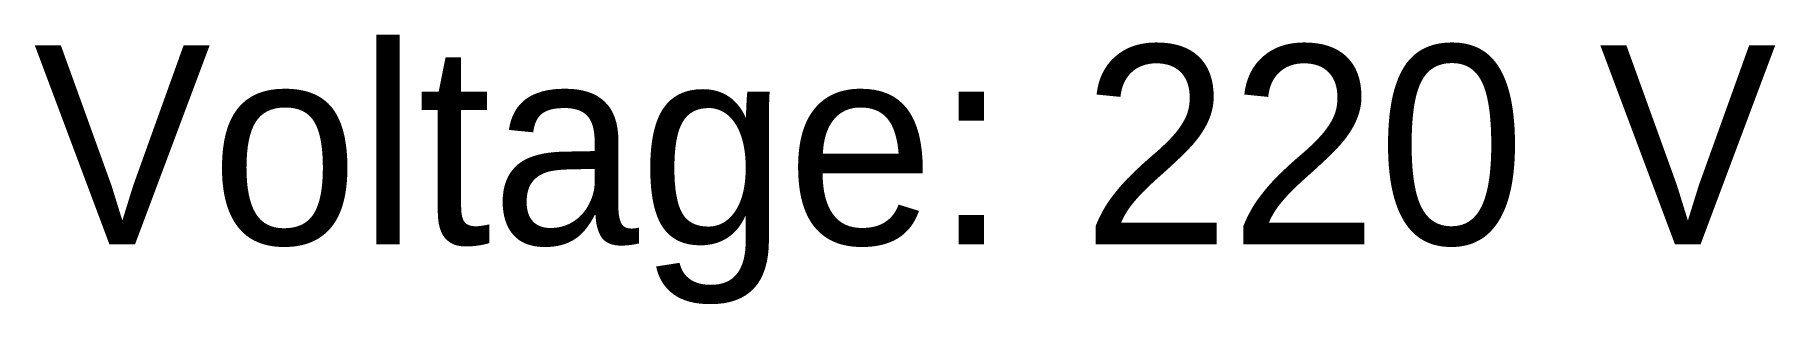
# Model space of a CAD drawing. Header units: metres. Extents: x 0 to 21.9, y -0.8 to 2.6.
import ezdxf

# ---------------------------------------------------------------- set-up
doc = ezdxf.new("R2010")
doc.units = ezdxf.units.M

# ---------------------------------------------------------------- blocks, each defined once
blk = doc.blocks.new('UPS-01')

msp = doc.modelspace()

# ---------------------------------------------------------------- block references
ref = msp.add_blockref('UPS-01', (1, 2, 3))
ref.add_attrib('SPECIFICATION', 'Voltage: 220 V', (0, 0), dxfattribs={"height": 2.5})

doc.saveas('drawing.dxf')
